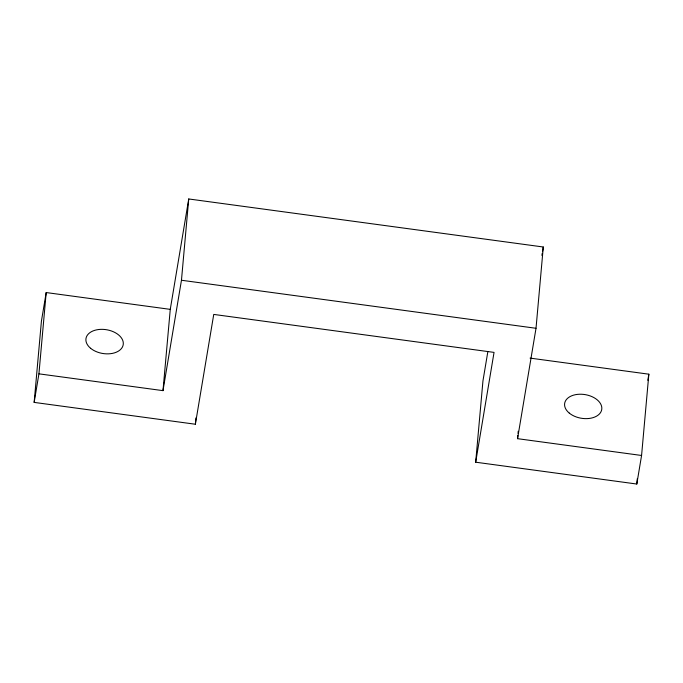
<?xml version="1.0" encoding="UTF-8"?>
<svg xmlns="http://www.w3.org/2000/svg" width="683" height="683" viewBox="0 0 683 683"><rect width="100%" height="100%" fill="white"/><g stroke="black" fill="none" stroke-linecap="round" stroke-linejoin="round"><path stroke-width="1.02" d="M530.076 358.105L648.85 374.19L641.576 455.476L636.804 484.034L475.675 462.203L494.048 352.394L213.745 314.419L195.372 424.237L34.15 402.398L41.424 321.112L46.196 292.555L170.263 309.365L162.989 390.642L38.931 373.84L46.196 292.555M162.989 390.642L181.465 280.252L188.739 198.966L543.292 246.998L536.018 328.284L517.552 438.674L641.576 455.476M195.372 424.237L195.936 417.902M475.675 462.203L482.949 380.918L487.85 351.643M517.552 438.674L517.834 435.506M518.021 433.398L518.209 431.28M636.804 484.034L637.273 478.749M34.15 402.398L38.931 373.84M170.263 309.365L188.739 198.966M541.884 255.408L542.242 253.308M542.592 251.207L543.292 246.998M647.825 380.311L648.85 374.19M181.465 280.252L536.018 328.284M90.626 348.296A18.868 12.029 9.5 0 0 122.368 347.152A18.868 12.029 9.5 0 0 100.794 329.351A18.868 12.029 9.5 0 0 90.626 348.296M569.289 413.104A18.791 11.978 9.5 0 0 600.895 411.96A18.791 11.978 9.5 0 0 579.415 394.236A18.791 11.978 9.5 0 0 569.289 413.104"/></g></svg>
